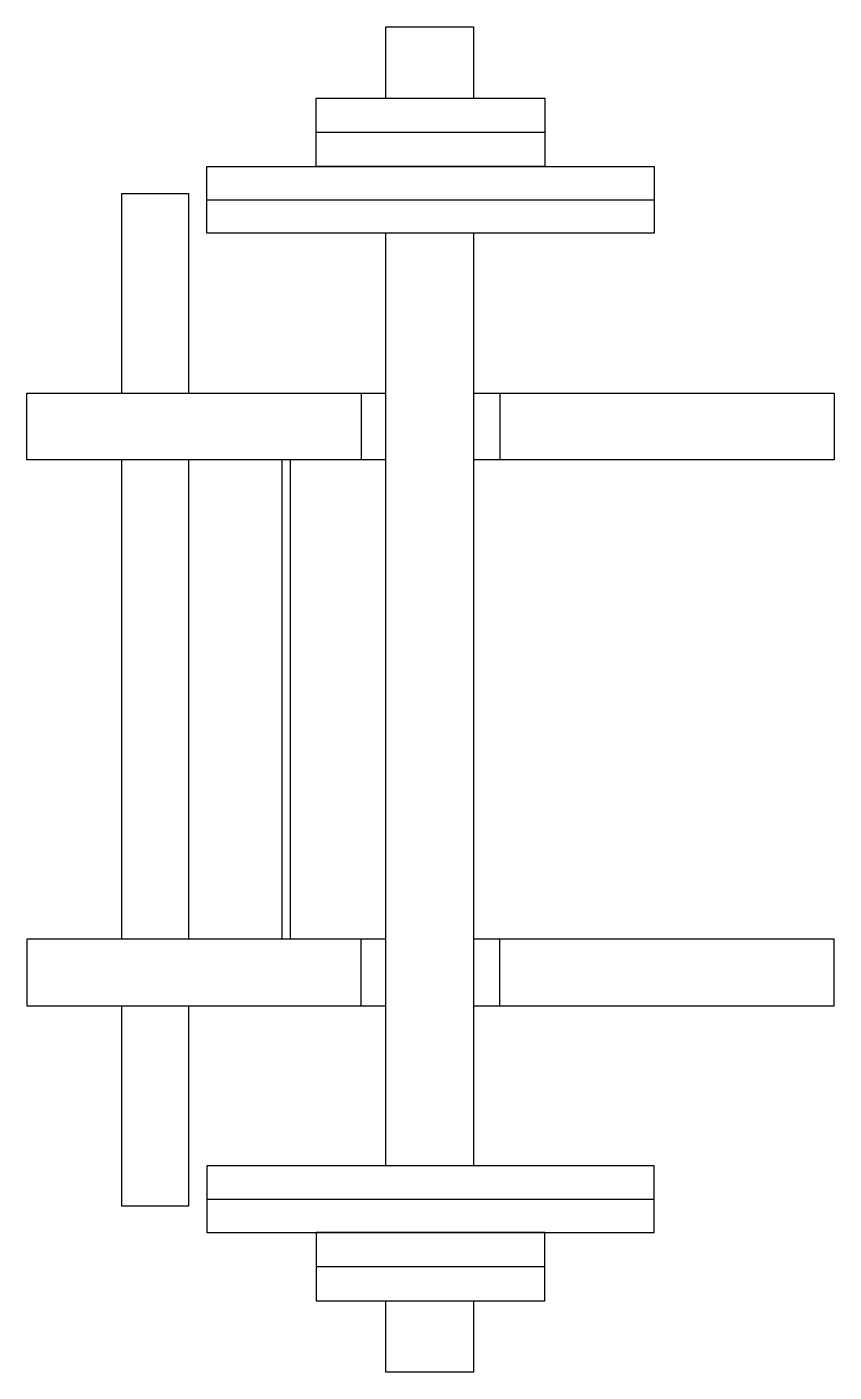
# Model space of a CAD drawing. Header units: millimetres. Extents: x 1390.214 to 1390.484, y 2689.448 to 2689.898.
import ezdxf

# ---------------------------------------------------------------- set-up
doc = ezdxf.new("R2010")
doc.units = ezdxf.units.MM
doc.header["$LTSCALE"] = 10
doc.layers.add('Equipam_fitness', color=1, linetype='Continuous')

msp = doc.modelspace()

# ---------------------------------------------------------------- linework, layer by layer
at = {"layer": 'Equipam_fitness'}
for p, q in [((1390.31101, 2689.86301), (1390.38755, 2689.86301)), ((1390.27448, 2689.84041), (1390.42408, 2689.84041)), ((1390.32604, 2689.77574), (1390.32604, 2689.75348)), ((1390.37252, 2689.77574), (1390.37252, 2689.75348)), ((1390.29959, 2689.75348), (1390.29959, 2689.59311)), ((1390.30238, 2689.75348), (1390.30238, 2689.59311)), ((1390.32604, 2689.57085), (1390.32604, 2689.59311)), ((1390.37252, 2689.57085), (1390.37252, 2689.59311)), ((1390.27448, 2689.50618), (1390.42408, 2689.50618)), ((1390.31101, 2689.48358), (1390.38755, 2689.48358))]:
    msp.add_line(p, q, dxfattribs=at)
for points in [[(1390.33438, 2689.87449), (1390.33438, 2689.89828), (1390.36361, 2689.89828), (1390.36361, 2689.87449)], [(1390.24602, 2689.77574), (1390.24602, 2689.8425), (1390.26828, 2689.8425), (1390.26828, 2689.77574)], [(1390.33438, 2689.5173), (1390.33438, 2689.82928)], [(1390.36361, 2689.82928), (1390.36361, 2689.5173)], [(1390.33438, 2689.75348), (1390.21428, 2689.75348), (1390.21428, 2689.77574), (1390.33438, 2689.77574)], [(1390.36361, 2689.77574), (1390.48428, 2689.77574), (1390.48428, 2689.75348), (1390.36361, 2689.75348)], [(1390.24602, 2689.59311), (1390.24602, 2689.75348)], [(1390.26828, 2689.75348), (1390.26828, 2689.59311)], [(1390.33438, 2689.59311), (1390.21428, 2689.59311), (1390.21428, 2689.57085), (1390.33438, 2689.57085)], [(1390.36361, 2689.57085), (1390.48428, 2689.57085), (1390.48428, 2689.59311), (1390.36361, 2689.59311)], [(1390.26828, 2689.57085), (1390.26828, 2689.50382), (1390.24602, 2689.50382), (1390.24602, 2689.57085)], [(1390.36361, 2689.4721), (1390.36361, 2689.44831), (1390.33438, 2689.44831), (1390.33438, 2689.4721)]]:
    msp.add_lwpolyline(points, dxfattribs=at)
for points in [[(1390.31101, 2689.87449), (1390.38755, 2689.87449), (1390.38755, 2689.85154), (1390.31101, 2689.85154)], [(1390.27448, 2689.85154), (1390.42408, 2689.85154), (1390.42408, 2689.82928), (1390.27448, 2689.82928)], [(1390.27448, 2689.49505), (1390.42408, 2689.49505), (1390.42408, 2689.5173), (1390.27448, 2689.5173)], [(1390.31101, 2689.4721), (1390.38755, 2689.4721), (1390.38755, 2689.49505), (1390.31101, 2689.49505)]]:
    msp.add_lwpolyline(points, close=True, dxfattribs=at)

doc.saveas('drawing.dxf')
